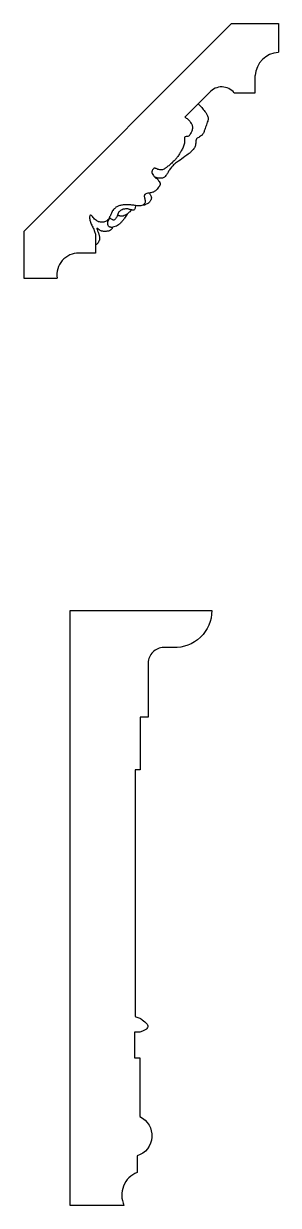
# Model space of a CAD drawing. Header units: millimetres. Extents: x 119.1 to 211.3, y 226 to 289.5.
# Drawn here: x 171.37 to 174.02, y 226.01 to 238.31 of the extents above; entities that cross this region are included whole.
import ezdxf

# ---------------------------------------------------------------- set-up
doc = ezdxf.new("R2010")
doc.units = ezdxf.units.MM

msp = doc.modelspace()

# ---------------------------------------------------------------- linework, layer by layer
at = {"color": 0}
for p, q in [((173.534, 238.314), (171.371, 236.151)), ((173.534, 238.314), (174.02, 238.314)), ((174.02, 238.314), (174.02, 238.015)), ((173.78, 237.594), (173.78, 237.774)), ((173.304, 237.598), (173.046, 237.34)), ((173.561, 237.594), (173.78, 237.594)), ((171.371, 236.151), (171.371, 235.664)), ((172.118, 236.121), (172.118, 235.925)), ((172.118, 235.925), (171.947, 235.925)), ((171.371, 235.664), (171.719, 235.664))]:
    msp.add_line(p, q, dxfattribs=at)
at = {"color": 0, "extrusion": (0, 0, -1), "flags": 128}
for points in [[(-173.185, 237.478, 0.01443), (-173.214, 237.45, 0.024089), (-173.231, 237.431, 0.005406), (-173.265, 237.387, 0.022482), (-173.273, 237.376, 0.031799), (-173.281, 237.361, 0.031216), (-173.287, 237.345, 0.054897), (-173.291, 237.325, 0.094833), (-173.29, 237.314, 0.009776), (-173.285, 237.3, 0.00274), (-173.268, 237.249, 0.001405), (-173.25, 237.198, 0.004351), (-173.244, 237.182, 0.045406), (-173.236, 237.166, 0.05448), (-173.227, 237.154, 0.04127), (-173.22, 237.148, 0.015256), (-173.201, 237.134, 0.064061), (-173.182, 237.125, -0.11596), (-173.172, 237.118, -0.071236), (-173.167, 237.112, -0.070795), (-173.164, 237.105, -0.010592), (-173.163, 237.099, -0.006597), (-173.161, 237.088, -0.025603), (-173.16, 237.069, 0.028922), (-173.158, 237.052, 0.053064), (-173.154, 237.037, 0.042937), (-173.146, 237.02, 0.026031), (-173.136, 237.005, 0.029459), (-173.125, 236.993, 0.012226), (-173.11, 236.978, 0.02197), (-173.101, 236.97, 0.006153), (-173.092, 236.963, 0.001225), (-173.047, 236.929, 0.011941), (-172.981, 236.882, -0.018592), (-172.939, 236.852, -0.043498), (-172.922, 236.835, -0.023253), (-172.894, 236.801, -0.042046), (-172.874, 236.769, 0.043251), (-172.856, 236.739, 0.023873), (-172.843, 236.724, 0.034819), (-172.834, 236.715, 0.076535), (-172.821, 236.707, 0.077112), (-172.807, 236.704, 0.035264), (-172.798, 236.704, 0.012453), (-172.774, 236.706, 0.03222), (-172.759, 236.708, 0.0236), (-172.738, 236.714)], [(-173.046, 237.34, 0.050492), (-173.078, 237.319, 0.065469), (-173.099, 237.297, 0.010747), (-173.114, 237.275, 0.034706), (-173.119, 237.268, 0.048096), (-173.125, 237.25, 0.06513), (-173.127, 237.235, 0.044458), (-173.126, 237.221, 0.035772), (-173.122, 237.203, 0.022055), (-173.116, 237.188, 0.016424), (-173.107, 237.17, 0.044824), (-173.095, 237.151, 0.083119), (-173.086, 237.142, 0.162828), (-173.071, 237.138, -0.123869), (-173.051, 237.134, -0.010867), (-173.045, 237.132, -0.070662), (-173.045, 237.131, -0.123378), (-173.043, 237.129, -0.06822), (-173.043, 237.125, -0.074748), (-173.043, 237.117, 0.046263), (-173.045, 237.106, 0.024945), (-173.045, 237.086, 0.032381), (-173.044, 237.071, 0.051644), (-173.038, 237.05, 0.024346), (-173.02, 237.008, 0.011425), (-173, 236.971, 0.017924), (-172.986, 236.948, 0.01973), (-172.963, 236.916, 0.026092), (-172.944, 236.894, 0.013801), (-172.927, 236.878, 0.007324), (-172.895, 236.848, 0.012888), (-172.863, 236.822, 0.017722), (-172.839, 236.804, 0.048934), (-172.822, 236.795, 0.063065), (-172.808, 236.791, 0.061125), (-172.796, 236.791, 0.035813), (-172.776, 236.794, 0.066394), (-172.757, 236.801, -0.079274), (-172.742, 236.807, -0.049589), (-172.732, 236.808, -0.086668), (-172.726, 236.807, -0.099806), (-172.72, 236.803, -0.063129), (-172.713, 236.795, -0.034033), (-172.709, 236.786, -0.041577), (-172.706, 236.779, -0.051507), (-172.705, 236.771, -0.047641), (-172.705, 236.762, -0.085672), (-172.708, 236.753, -0.033752), (-172.72, 236.733, -0.092608), (-172.747, 236.706, 0.09213), (-172.775, 236.679, 0.031291), (-172.787, 236.659, 0.09195), (-172.79, 236.652, 0.046961), (-172.79, 236.644, 0.057128), (-172.789, 236.637, 0.027401), (-172.786, 236.629, 0.025988), (-172.782, 236.622, 0.031222), (-172.774, 236.61, 0.019237), (-172.76, 236.592, 0.026737), (-172.747, 236.578, 0.036741), (-172.736, 236.569, 0.049059), (-172.722, 236.561, 0.037017), (-172.703, 236.555, 0.040094), (-172.686, 236.552, -0.032141), (-172.664, 236.548, -0.03095), (-172.642, 236.541, -0.075225), (-172.633, 236.536, -0.089225), (-172.628, 236.531, -0.091897), (-172.626, 236.525, -0.043668), (-172.625, 236.518, -0.035741), (-172.626, 236.509, -0.051521), (-172.63, 236.491, 0.048182), (-172.634, 236.473, 0.019226), (-172.635, 236.463, 0.029477), (-172.635, 236.456, 0.090076), (-172.634, 236.451, 0.042897), (-172.629, 236.442, 0.093422), (-172.617, 236.43, 0.076947), (-172.6, 236.421, 0.03862), (-172.581, 236.417, 0.051343), (-172.566, 236.416, 0.032952), (-172.535, 236.42, -0.027458), (-172.497, 236.425, -0.00669), (-172.447, 236.428, -0.01932), (-172.429, 236.429, -0.01842), (-172.414, 236.428, -0.014794), (-172.395, 236.425, -0.02164), (-172.379, 236.422, -0.019356), (-172.362, 236.417, -0.035603), (-172.347, 236.411, -0.033096), (-172.331, 236.402, -0.035293), (-172.318, 236.391, -0.034439), (-172.306, 236.379, -0.023908), (-172.293, 236.361, -0.044891), (-172.287, 236.35, -0.003181), (-172.28, 236.334, 0.001556), (-172.273, 236.318, 0.001287), (-172.265, 236.301, 0.00153), (-172.259, 236.287, 0.077999), (-172.252, 236.276, 0.047308), (-172.236, 236.262, 0.058805), (-172.221, 236.253, 0.058816), (-172.204, 236.248, 0.039432), (-172.188, 236.247, 0.036625), (-172.17, 236.248, 0.033665), (-172.15, 236.252, 0.053067), (-172.139, 236.256, 0.043529), (-172.127, 236.264, 0.027843), (-172.109, 236.279, 0.045135), (-172.094, 236.296, -0.047345), (-172.08, 236.313, -0.037518), (-172.071, 236.319, -0.101828), (-172.068, 236.321, -0.231794), (-172.065, 236.32, -0.092667), (-172.06, 236.315, -0.106428), (-172.057, 236.302, -0.059507), (-172.058, 236.278, -0.015155), (-172.063, 236.256, -0.03311), (-172.066, 236.246, -0.025985), (-172.074, 236.227, 0.011111), (-172.094, 236.184, 0.016508), (-172.104, 236.161, 0.009966), (-172.118, 236.121)], [(-172.675, 236.55, 0.033538), (-172.684, 236.539, 0.045289), (-172.69, 236.529, 0.019337), (-172.696, 236.514, 0.048695), (-172.698, 236.508, 0.071774), (-172.699, 236.497, 0.055611), (-172.696, 236.484, 0.038269), (-172.69, 236.472, 0.044556), (-172.684, 236.462, 0.032097), (-172.675, 236.452, 0.037499), (-172.667, 236.444, 0.031359), (-172.663, 236.442, 0.007749), (-172.646, 236.433, 0.05791), (-172.626, 236.425, 0.043899), (-172.599, 236.421)], [(-172.446, 236.33, 0.025298), (-172.421, 236.289, 0.033612), (-172.399, 236.261, 0.004055), (-172.377, 236.236, 0.019649), (-172.372, 236.231, 0.042859), (-172.358, 236.22, 0.028593), (-172.335, 236.206, 0.047742), (-172.31, 236.197, 0.056333), (-172.288, 236.193, 0.040764), (-172.276, 236.194, 0.057596), (-172.268, 236.196, 0.076063), (-172.259, 236.2, 0.081672), (-172.253, 236.207, 0.065929), (-172.249, 236.215, 0.056192), (-172.246, 236.226, 0.037507), (-172.246, 236.239, 0.049074), (-172.247, 236.249, 0.03735), (-172.249, 236.257, 0.019388), (-172.255, 236.27, 0.054913), (-172.26, 236.277, 0.03621), (-172.268, 236.286)], [(-172.534, 236.42, 0.046533), (-172.533, 236.406, 0.050886), (-172.53, 236.393, 0.030261), (-172.523, 236.379, 0.107054), (-172.521, 236.376, 0.126379), (-172.513, 236.372, 0.10456), (-172.503, 236.373, 0.001018), (-172.492, 236.375, 0.000882), (-172.479, 236.379, 0.001192), (-172.466, 236.382, -0.002961), (-172.453, 236.386, -0.063857), (-172.448, 236.386, -0.020689), (-172.43, 236.385, -0.051457), (-172.407, 236.381, -0.050347), (-172.386, 236.372, -0.031515), (-172.373, 236.364, -0.062176), (-172.367, 236.359, -0.033425), (-172.362, 236.353, -0.019406), (-172.355, 236.34, -0.047967), (-172.346, 236.319, 0.047201), (-172.337, 236.297, 0.032107), (-172.331, 236.288, 0.030685), (-172.324, 236.278, 0.093493), (-172.314, 236.271, 0.124331), (-172.305, 236.269, 0.079263), (-172.299, 236.27, 0.027523), (-172.284, 236.277, 0.047023), (-172.273, 236.284, 0.041198), (-172.262, 236.294)], [(-172.49, 236.376, 0.028034), (-172.474, 236.356, 0.040791), (-172.462, 236.344, 0.014903), (-172.439, 236.327, 0.031753), (-172.428, 236.32, 0.063635), (-172.407, 236.311, 0.067251), (-172.386, 236.309, 0.040884), (-172.376, 236.31, 0.036213), (-172.365, 236.313, 0.086355), (-172.358, 236.317, 0.060622), (-172.349, 236.326)], [(-172.295, 236.194, 0.049388), (-172.29, 236.181, 0.070925), (-172.284, 236.173, 0.024988), (-172.272, 236.163, 0.060813), (-172.266, 236.16, 0.036475), (-172.255, 236.155, 0.039632), (-172.244, 236.153, 0.01357), (-172.23, 236.151, 0.015351), (-172.219, 236.151, 0.015436), (-172.206, 236.151, 0.016203), (-172.194, 236.152, 0.03877), (-172.18, 236.155, 0.06127), (-172.172, 236.158, 0.019645), (-172.164, 236.163, 0.01301), (-172.153, 236.171, 0.0081), (-172.148, 236.175, -0.008761), (-172.143, 236.179, -0.04058), (-172.138, 236.182, -0.108975), (-172.135, 236.183, -0.245068), (-172.134, 236.182, -0.155636), (-172.133, 236.18, -0.055176), (-172.133, 236.176, -0.038379), (-172.135, 236.171, -0.004645), (-172.14, 236.157, 0.00307), (-172.145, 236.143, 0.001798), (-172.151, 236.124, 0.002328), (-172.156, 236.11, 0.039323), (-172.159, 236.099, 0.027834), (-172.161, 236.083, 0.042463), (-172.16, 236.072, 0.040506), (-172.158, 236.06, 0.03874), (-172.157, 236.057, 0.008809), (-172.149, 236.041, 0.062822), (-172.138, 236.024, 0.049282), (-172.118, 236.006)]]:
    msp.add_lwpolyline(points, format="xyb", dxfattribs=at)
at = {"color": 0}
for points in [[(172.414, 226.012), (171.856, 226.012), (171.856, 232.204), (173.328, 232.204, -0.426734), (172.927, 231.819), (172.827, 231.819, 0.414214), (172.666, 231.658), (172.666, 231.094), (172.582, 231.094), (172.582, 230.547), (172.529, 230.547), (172.529, 227.977, -0.052317), (172.569, 227.965, -0.054731), (172.604, 227.945, -0.053127), (172.655, 227.9, -0.18534), (172.662, 227.881, -0.106503), (172.658, 227.863, -0.105678), (172.647, 227.847, -0.054919), (172.635, 227.839, -0.025104), (172.607, 227.825, -0.076755), (172.57, 227.815, -0.065646), (172.525, 227.816), (172.525, 227.547), (172.579, 227.547), (172.579, 226.936)], [(172.579, 226.936, -0.680252), (172.552, 226.528), (172.552, 226.356, 0.427107), (172.414, 226.012)]]:
    msp.add_lwpolyline(points, format="xyb", dxfattribs=at)
for centre, radius, start, end in [((174.037, 237.757), 0.258, 93.7906, 176.3586), ((173.431, 237.485), 0.17, 39.8167, 138.3066), ((171.943, 235.698), 0.227, 89.0785, 188.6122)]:
    msp.add_arc(centre, radius, start, end, dxfattribs=at)

doc.saveas('drawing.dxf')
